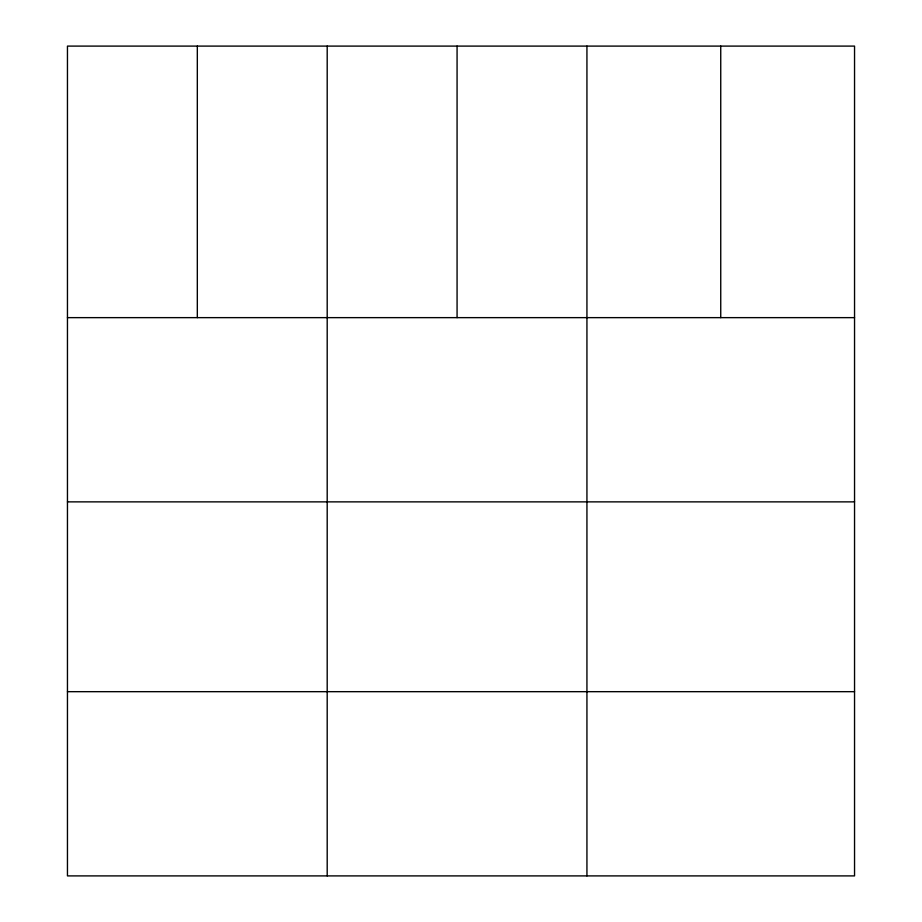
<?xml version="1.0" encoding="UTF-8"?>
<svg xmlns="http://www.w3.org/2000/svg" width="922" height="922" viewBox="0 0 922 922"><rect width="100%" height="100%" fill="white"/><g stroke="black" fill="none" stroke-linecap="round" stroke-linejoin="round"><path stroke-width="1.38" d="M854.544 501.868L854.544 46.1L67.456 46.1L67.456 875.9L854.544 875.9L854.544 501.868L67.456 501.868M67.456 317.641L854.544 317.641M67.456 691.673L854.544 691.673M720.739 46.1L720.739 317.641M586.934 46.1L586.934 875.9M457.07 46.1L457.07 317.641M327.195 46.1L327.195 875.9M197.32 46.1L197.32 317.641"/></g></svg>
